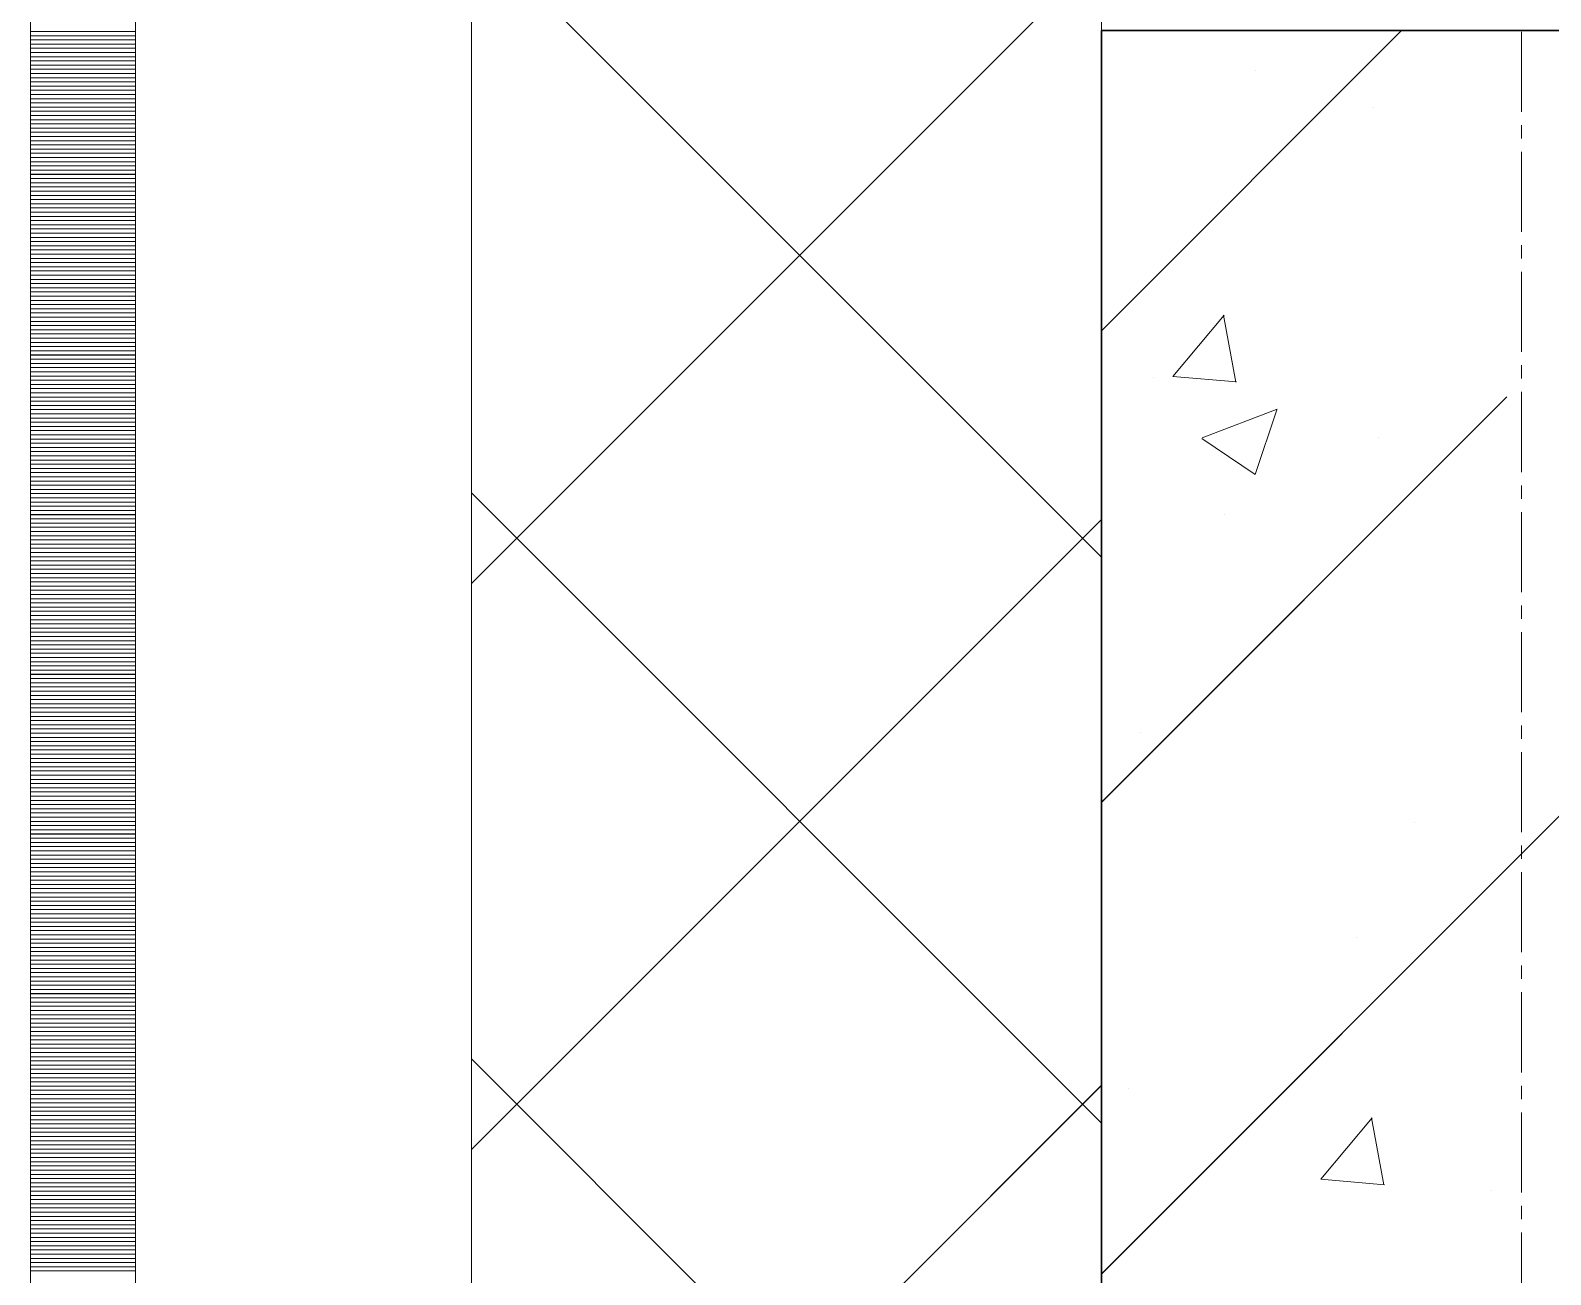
# Model space of a CAD drawing. Header units: millimetres. Extents: x 470010 to 1231400, y -134005 to 421770.
# Drawn here: x 806167.7 to 806529.6, y 172717.1 to 173013.3 of the extents above; entities that cross this region are included whole.
import ezdxf
from ezdxf.enums import TextEntityAlignment as Align

# ---------------------------------------------------------------- set-up
doc = ezdxf.new("R2010")
doc.units = ezdxf.units.MM
for name, pattern in [('CENTER2', [28.575, 19.05, -3.175, 3.175, -3.175]), ('DASHED', [19.05, 12.7, -6.35]), ('HIDDEN2', [4.7625, 3.175, -1.5875])]:
    doc.linetypes.add(name, pattern=pattern)
doc.layers.get('Defpoints').update_dxf_attribs({"color": 140})
doc.layers.add('АР_Делит', color=120, linetype='Continuous', lineweight=0, plot=False)
for name, color, linetype, lineweight in [('АР_Колонны', 70, 'Continuous', 30), ('АР_Стены ЖБ', 7, 'Continuous', 35), ('АР_Стены ПЕНОблок', 52, 'Continuous', 20), ('АР_Тонкая', 254, 'Continuous', 5), ('АР_Утеплитель', 31, 'Continuous', 0), ('АР_Штриховка', 8, 'Continuous', 0)]:
    doc.layers.add(name, color=color, linetype=linetype, lineweight=lineweight)
doc.layers.add('РД_Оси_100', color=7, linetype='Continuous', lineweight=0, true_color=0x525252)
doc.styles.add('style1', font='ARIALN.TTF')

# ---------------------------------------------------------------- blocks, each defined once
blk = doc.blocks.new('СОШ_2200_АР_ОСИ_М100_28.05.24')
at = {"layer": 'АР_Делит', "color": 251, "linetype": 'DASHED', "true_color": 0x636466}
blk.add_lwpolyline([(114955, 135155), (114955, -355), (93595.036, -355), (93595.036, 13855), (94145, 13855), (94145, 68320), (66055, 68320), (66055, 13857.73), (83455, 13857.73), (83455, -355), (45245, -355), (45245, 13145), (44695, 13145), (44695, 26755), (45245, 26755), (45245, 68320), (20455, 68320), (20455, 26755), (27955, 26755), (27955, 13145), (-355, 13145), (-355, 100855)], dxfattribs=at)
at = {"layer": 'РД_Оси_100', "color": 251, "linetype": 'CENTER2', "true_color": 0x636466}
blk.add_line((0, -6155), (0, 139938.679), dxfattribs=at)
blk = doc.blocks.new('A$C9108343f')
at = {"layer": 'АР_Колонны', "color": 18, "linetype": 'HIDDEN2', "lineweight": 25, "true_color": 0x000000}
for p, q in [((140704.09, 273379.49), (140924.09, 273379.49)), ((140704.09, 272479.49), (140704.09, 273379.49))]:
    blk.add_line(p, q, dxfattribs=at)
at = {"layer": 'АР_Колонны', "color": 18, "linetype": 'Continuous', "lineweight": 15, "true_color": 0x000000}
for p, q in [((140924.09, 273379.49), (140704.09, 273379.49)), ((140704.09, 273379.49), (140704.09, 272479.49)), ((140924.09, 273379.49), (140704.09, 273379.49)), ((140704.09, 273379.49), (140704.09, 272479.49))]:
    blk.add_line(p, q, dxfattribs=at)
at = {"layer": 'АР_Стены ЖБ', "color": 18, "linetype": 'Continuous', "lineweight": 30, "true_color": 0x000000}
for p, q in [((140924.09, 273379.49), (140704.09, 273379.49)), ((140704.09, 273379.49), (140704.09, 272479.49))]:
    blk.add_line(p, q, dxfattribs=at)
at = {"layer": 'АР_Стены ПЕНОблок', "color": 18, "linetype": 'Continuous', "lineweight": 20, "true_color": 0x000000}
blk.add_line((140704.09, 313879.49), (140704.09, 237679.49), dxfattribs=at)
at = {"layer": 'АР_Тонкая', "color": 18, "linetype": 'Continuous', "lineweight": 5, "true_color": 0x000000}
for p, q in [((140449.09, 313879.49), (140449.09, 237679.49)), ((140474.09, 313879.49), (140474.09, 237679.49)), ((140474.09, 237679.49), (140474.09, 313879.49)), ((140554.09, 237679.49), (140554.09, 313879.49))]:
    blk.add_line(p, q, dxfattribs=at)
at = {"layer": 'АР_Утеплитель', "color": 18, "linetype": 'Continuous', "lineweight": 0, "true_color": 0x000000}
for p, q in [((140554.09, 313879.49), (140554.09, 237679.49)), ((140704.09, 237679.49), (140704.09, 313879.49))]:
    blk.add_line(p, q, dxfattribs=at)
at = {"layer": 'АР_Штриховка', "color": 18, "linetype": 'Continuous', "lineweight": 0, "true_color": 0x000000}
for p, q in [((140704.09, 273254.12), (140554.09, 273404.12)), ((140554.09, 273247.83), (140704.09, 273397.83)), ((140449.09, 273379.24), (140474.09, 273379.24)), ((140449.09, 273378.24), (140474.09, 273378.24)), ((140449.09, 273377.24), (140474.09, 273377.24)), ((140449.09, 273376.24), (140474.09, 273376.24)), ((140449.09, 273375.24), (140474.09, 273375.24)), ((140449.09, 273374.24), (140474.09, 273374.24)), ((140449.09, 273373.24), (140474.09, 273373.24)), ((140449.09, 273372.24), (140474.09, 273372.24)), ((140449.09, 273371.24), (140474.09, 273371.24)), ((140449.09, 273370.24), (140474.09, 273370.24)), ((140449.09, 273369.24), (140474.09, 273369.24)), ((140449.09, 273368.24), (140474.09, 273368.24)), ((140740.76, 273370.06), (140740.76, 273370.06)), ((140449.09, 273367.24), (140474.09, 273367.24)), ((140449.09, 273366.24), (140474.09, 273366.24)), ((140449.09, 273365.24), (140474.09, 273365.24)), ((140449.09, 273364.24), (140474.09, 273364.24)), ((140449.09, 273363.24), (140474.09, 273363.24)), ((140449.09, 273362.24), (140474.09, 273362.24)), ((140449.09, 273361.24), (140474.09, 273361.24)), ((140449.09, 273360.24), (140474.09, 273360.24)), ((140768.98, 273361.07), (140768.98, 273361.07)), ((140449.09, 273359.24), (140474.09, 273359.24)), ((140449.09, 273358.24), (140474.09, 273358.24)), ((140449.09, 273357.24), (140474.09, 273357.24)), ((140449.09, 273356.24), (140474.09, 273356.24)), ((140449.09, 273355.24), (140474.09, 273355.24)), ((140449.09, 273354.24), (140474.09, 273354.24)), ((140449.09, 273353.24), (140474.09, 273353.24)), ((140449.09, 273352.24), (140474.09, 273352.24)), ((140449.09, 273351.24), (140474.09, 273351.24)), ((140449.09, 273350.24), (140474.09, 273350.24)), ((140449.09, 273349.24), (140474.09, 273349.24)), ((140449.09, 273348.24), (140474.09, 273348.24)), ((140449.09, 273347.24), (140474.09, 273347.24)), ((140449.09, 273346.24), (140474.09, 273346.24)), ((140449.09, 273345.24), (140474.09, 273345.24)), ((140449.09, 273344.24), (140474.09, 273344.24)), ((140449.09, 273343.24), (140474.09, 273343.24)), ((140449.09, 273342.24), (140474.09, 273342.24)), ((140449.09, 273341.24), (140474.09, 273341.24)), ((140449.09, 273340.24), (140474.09, 273340.24)), ((140449.09, 273339.24), (140474.09, 273339.24)), ((140449.09, 273338.24), (140474.09, 273338.24)), ((140449.09, 273337.24), (140474.09, 273337.24)), ((140449.09, 273336.24), (140474.09, 273336.24)), ((140449.09, 273335.24), (140474.09, 273335.24)), ((140449.09, 273334.24), (140474.09, 273334.24)), ((140449.09, 273333.24), (140474.09, 273333.24)), ((140449.09, 273332.24), (140474.09, 273332.24)), ((140449.09, 273331.24), (140474.09, 273331.24)), ((140449.09, 273330.24), (140474.09, 273330.24)), ((140449.09, 273329.24), (140474.09, 273329.24)), ((140449.09, 273328.24), (140474.09, 273328.24)), ((140449.09, 273327.24), (140474.09, 273327.24)), ((140449.09, 273326.24), (140474.09, 273326.24)), ((140449.09, 273325.24), (140474.09, 273325.24)), ((140449.09, 273324.24), (140474.09, 273324.24)), ((140449.09, 273323.24), (140474.09, 273323.24)), ((140449.09, 273322.24), (140474.09, 273322.24)), ((140449.09, 273321.24), (140474.09, 273321.24)), ((140449.09, 273320.24), (140474.09, 273320.24)), ((140449.09, 273319.24), (140474.09, 273319.24)), ((140449.09, 273318.24), (140474.09, 273318.24)), ((140449.09, 273317.24), (140474.09, 273317.24)), ((140449.09, 273316.24), (140474.09, 273316.24)), ((140449.09, 273315.24), (140474.09, 273315.24)), ((140449.09, 273314.24), (140474.09, 273314.24)), ((140449.09, 273313.24), (140474.09, 273313.24)), ((140449.09, 273312.24), (140474.09, 273312.24)), ((140449.09, 273311.24), (140474.09, 273311.24)), ((140449.09, 273310.24), (140474.09, 273310.24)), ((140721.05, 273297.16), (140733.3, 273311.76)), ((140736.07, 273295.79), (140733.13, 273311.72)), ((140449.09, 273309.24), (140474.09, 273309.24)), ((140449.09, 273308.24), (140474.09, 273308.24)), ((140449.09, 273307.24), (140474.09, 273307.24)), ((140449.09, 273306.24), (140474.09, 273306.24)), ((140449.09, 273305.24), (140474.09, 273305.24)), ((140449.09, 273304.24), (140474.09, 273304.24)), ((140449.09, 273303.24), (140474.09, 273303.24)), ((140449.09, 273302.24), (140474.09, 273302.24)), ((140449.09, 273301.24), (140474.09, 273301.24)), ((140449.09, 273300.24), (140474.09, 273300.24)), ((140449.09, 273299.24), (140474.09, 273299.24)), ((140449.09, 273298.24), (140474.09, 273298.24)), ((140449.09, 273297.24), (140474.09, 273297.24)), ((140449.09, 273296.24), (140474.09, 273296.24)), ((140449.09, 273295.24), (140474.09, 273295.24)), ((140716.59, 273296.88), (140716.59, 273296.88)), ((140721.05, 273297.15), (140736.23, 273295.83)), ((140449.09, 273294.24), (140474.09, 273294.24)), ((140449.09, 273293.24), (140474.09, 273293.24)), ((140449.09, 273292.24), (140474.09, 273292.24)), ((140449.09, 273291.24), (140474.09, 273291.24)), ((140449.09, 273290.24), (140474.09, 273290.24)), ((140449.09, 273289.24), (140474.09, 273289.24)), ((140449.09, 273288.24), (140474.09, 273288.24)), ((140728.11, 273282.55), (140745.89, 273289.38)), ((140740.66, 273273.83), (140745.81, 273289.17)), ((140449.09, 273287.24), (140474.09, 273287.24)), ((140449.09, 273286.24), (140474.09, 273286.24)), ((140449.09, 273285.24), (140474.09, 273285.24)), ((140449.09, 273284.24), (140474.09, 273284.24)), ((140449.09, 273283.24), (140474.09, 273283.24)), ((140449.09, 273282.24), (140474.09, 273282.24)), ((140449.09, 273281.24), (140474.09, 273281.24)), ((140728.02, 273282.35), (140740.65, 273273.83)), ((140770.13, 273282.55), (140770.13, 273282.55)), ((140449.09, 273280.24), (140474.09, 273280.24)), ((140449.09, 273279.24), (140474.09, 273279.24)), ((140449.09, 273278.24), (140474.09, 273278.24)), ((140449.09, 273277.24), (140474.09, 273277.24)), ((140449.09, 273276.24), (140474.09, 273276.24)), ((140449.09, 273275.24), (140474.09, 273275.24)), ((140449.09, 273274.24), (140474.09, 273274.24)), ((140449.09, 273273.24), (140474.09, 273273.24)), ((140449.09, 273272.24), (140474.09, 273272.24)), ((140449.09, 273271.24), (140474.09, 273271.24)), ((140449.09, 273270.24), (140474.09, 273270.24)), ((140449.09, 273269.24), (140474.09, 273269.24)), ((140449.09, 273268.24), (140474.09, 273268.24)), ((140449.09, 273267.24), (140474.09, 273267.24)), ((140449.09, 273266.24), (140474.09, 273266.24)), ((140704.09, 273119.41), (140554.09, 273269.41)), ((140449.09, 273265.24), (140474.09, 273265.24)), ((140449.09, 273264.24), (140474.09, 273264.24)), ((140449.09, 273263.24), (140474.09, 273263.24)), ((140554.09, 273113.13), (140704.09, 273263.13)), ((140733.3, 273264.35), (140733.3, 273264.35)), ((140449.09, 273262.24), (140474.09, 273262.24)), ((140449.09, 273261.24), (140474.09, 273261.24)), ((140449.09, 273260.24), (140474.09, 273260.24)), ((140449.09, 273259.24), (140474.09, 273259.24)), ((140449.09, 273258.24), (140474.09, 273258.24)), ((140449.09, 273257.24), (140474.09, 273257.24)), ((140449.09, 273256.24), (140474.09, 273256.24)), ((140449.09, 273255.24), (140474.09, 273255.24)), ((140449.09, 273254.24), (140474.09, 273254.24)), ((140449.09, 273253.24), (140474.09, 273253.24)), ((140449.09, 273252.24), (140474.09, 273252.24)), ((140449.09, 273251.24), (140474.09, 273251.24)), ((140449.09, 273250.24), (140474.09, 273250.24)), ((140449.09, 273249.24), (140474.09, 273249.24)), ((140449.09, 273248.24), (140474.09, 273248.24)), ((140449.09, 273247.24), (140474.09, 273247.24)), ((140449.09, 273246.24), (140474.09, 273246.24)), ((140449.09, 273245.24), (140474.09, 273245.24)), ((140449.09, 273244.24), (140474.09, 273244.24)), ((140449.09, 273243.24), (140474.09, 273243.24)), ((140449.09, 273242.24), (140474.09, 273242.24)), ((140449.09, 273241.24), (140474.09, 273241.24)), ((140449.09, 273240.24), (140474.09, 273240.24)), ((140449.09, 273239.24), (140474.09, 273239.24)), ((140449.09, 273238.24), (140474.09, 273238.24)), ((140449.09, 273237.24), (140474.09, 273237.24)), ((140449.09, 273236.24), (140474.09, 273236.24)), ((140449.09, 273235.24), (140474.09, 273235.24)), ((140449.09, 273234.24), (140474.09, 273234.24)), ((140449.09, 273233.24), (140474.09, 273233.24)), ((140449.09, 273232.24), (140474.09, 273232.24)), ((140449.09, 273231.24), (140474.09, 273231.24)), ((140449.09, 273230.24), (140474.09, 273230.24)), ((140449.09, 273229.24), (140474.09, 273229.24)), ((140449.09, 273228.24), (140474.09, 273228.24)), ((140449.09, 273227.24), (140474.09, 273227.24)), ((140449.09, 273226.24), (140474.09, 273226.24)), ((140449.09, 273225.24), (140474.09, 273225.24)), ((140449.09, 273224.24), (140474.09, 273224.24)), ((140449.09, 273223.24), (140474.09, 273223.24)), ((140449.09, 273222.24), (140474.09, 273222.24)), ((140449.09, 273221.24), (140474.09, 273221.24)), ((140449.09, 273220.24), (140474.09, 273220.24)), ((140449.09, 273219.24), (140474.09, 273219.24)), ((140449.09, 273218.24), (140474.09, 273218.24)), ((140449.09, 273217.24), (140474.09, 273217.24)), ((140449.09, 273216.24), (140474.09, 273216.24)), ((140449.09, 273215.24), (140474.09, 273215.24)), ((140449.09, 273214.24), (140474.09, 273214.24)), ((140449.09, 273213.24), (140474.09, 273213.24)), ((140449.09, 273212.24), (140474.09, 273212.24)), ((140713.5, 273212.33), (140713.5, 273212.33)), ((140449.09, 273211.24), (140474.09, 273211.24)), ((140449.09, 273210.24), (140474.09, 273210.24)), ((140449.09, 273209.24), (140474.09, 273209.24)), ((140449.09, 273208.24), (140474.09, 273208.24)), ((140449.09, 273207.24), (140474.09, 273207.24)), ((140449.09, 273206.24), (140474.09, 273206.24)), ((140449.09, 273205.24), (140474.09, 273205.24)), ((140449.09, 273204.24), (140474.09, 273204.24)), ((140449.09, 273203.24), (140474.09, 273203.24)), ((140449.09, 273202.24), (140474.09, 273202.24)), ((140449.09, 273201.24), (140474.09, 273201.24)), ((140449.09, 273200.24), (140474.09, 273200.24)), ((140449.09, 273199.24), (140474.09, 273199.24)), ((140449.09, 273198.24), (140474.09, 273198.24)), ((140449.09, 273197.24), (140474.09, 273197.24)), ((140449.09, 273196.24), (140474.09, 273196.24)), ((140449.09, 273195.24), (140474.09, 273195.24)), ((140449.09, 273194.24), (140474.09, 273194.24)), ((140449.09, 273193.24), (140474.09, 273193.24)), ((140449.09, 273192.24), (140474.09, 273192.24)), ((140449.09, 273191.24), (140474.09, 273191.24)), ((140449.09, 273190.24), (140474.09, 273190.24)), ((140778.71, 273190.98), (140778.71, 273190.98)), ((140449.09, 273189.24), (140474.09, 273189.24)), ((140449.09, 273188.24), (140474.09, 273188.24)), ((140449.09, 273187.24), (140474.09, 273187.24)), ((140449.09, 273186.24), (140474.09, 273186.24)), ((140449.09, 273185.24), (140474.09, 273185.24)), ((140449.09, 273184.24), (140474.09, 273184.24)), ((140449.09, 273183.24), (140474.09, 273183.24)), ((140449.09, 273182.24), (140474.09, 273182.24)), ((140449.09, 273181.24), (140474.09, 273181.24)), ((140449.09, 273180.24), (140474.09, 273180.24)), ((140449.09, 273179.24), (140474.09, 273179.24)), ((140449.09, 273178.24), (140474.09, 273178.24)), ((140449.09, 273177.24), (140474.09, 273177.24)), ((140449.09, 273176.24), (140474.09, 273176.24)), ((140449.09, 273175.24), (140474.09, 273175.24)), ((140449.09, 273174.24), (140474.09, 273174.24)), ((140449.09, 273173.24), (140474.09, 273173.24)), ((140449.09, 273172.24), (140474.09, 273172.24)), ((140449.09, 273171.24), (140474.09, 273171.24)), ((140449.09, 273170.24), (140474.09, 273170.24)), ((140449.09, 273169.24), (140474.09, 273169.24)), ((140449.09, 273168.24), (140474.09, 273168.24)), ((140449.09, 273167.24), (140474.09, 273167.24)), ((140449.09, 273166.24), (140474.09, 273166.24)), ((140449.09, 273165.24), (140474.09, 273165.24)), ((140449.09, 273164.24), (140474.09, 273164.24)), ((140449.09, 273163.24), (140474.09, 273163.24)), ((140449.09, 273162.24), (140474.09, 273162.24)), ((140449.09, 273161.24), (140474.09, 273161.24)), ((140764.8, 273163.63), (140764.8, 273163.63)), ((140449.09, 273160.24), (140474.09, 273160.24)), ((140449.09, 273159.24), (140474.09, 273159.24)), ((140449.09, 273158.24), (140474.09, 273158.24)), ((140449.09, 273157.24), (140474.09, 273157.24)), ((140449.09, 273156.24), (140474.09, 273156.24)), ((140449.09, 273155.24), (140474.09, 273155.24)), ((140449.09, 273154.24), (140474.09, 273154.24)), ((140449.09, 273153.24), (140474.09, 273153.24)), ((140449.09, 273152.24), (140474.09, 273152.24)), ((140449.09, 273151.24), (140474.09, 273151.24)), ((140449.09, 273150.24), (140474.09, 273150.24)), ((140449.09, 273149.24), (140474.09, 273149.24)), ((140449.09, 273148.24), (140474.09, 273148.24)), ((140449.09, 273147.24), (140474.09, 273147.24)), ((140449.09, 273146.24), (140474.09, 273146.24)), ((140449.09, 273145.24), (140474.09, 273145.24)), ((140449.09, 273144.24), (140474.09, 273144.24)), ((140449.09, 273143.24), (140474.09, 273143.24)), ((140449.09, 273142.24), (140474.09, 273142.24)), ((140449.09, 273141.24), (140474.09, 273141.24)), ((140449.09, 273140.24), (140474.09, 273140.24)), ((140449.09, 273139.24), (140474.09, 273139.24)), ((140449.09, 273138.24), (140474.09, 273138.24)), ((140449.09, 273137.24), (140474.09, 273137.24)), ((140449.09, 273136.24), (140474.09, 273136.24)), ((140449.09, 273135.24), (140474.09, 273135.24)), ((140449.09, 273134.24), (140474.09, 273134.24)), ((140449.09, 273133.24), (140474.09, 273133.24)), ((140449.09, 273132.24), (140474.09, 273132.24)), ((140704.09, 272984.71), (140554.09, 273134.71)), ((140449.09, 273131.24), (140474.09, 273131.24)), ((140449.09, 273130.24), (140474.09, 273130.24)), ((140449.09, 273129.24), (140474.09, 273129.24)), ((140449.09, 273128.24), (140474.09, 273128.24)), ((140449.09, 273127.24), (140474.09, 273127.24)), ((140449.09, 273126.24), (140474.09, 273126.24)), ((140449.09, 273125.24), (140474.09, 273125.24)), ((140554.09, 272978.42), (140704.09, 273128.42)), ((140710.42, 273127.77), (140710.42, 273127.77)), ((140449.09, 273124.24), (140474.09, 273124.24)), ((140449.09, 273123.24), (140474.09, 273123.24)), ((140449.09, 273122.24), (140474.09, 273122.24)), ((140449.09, 273121.24), (140474.09, 273121.24)), ((140449.09, 273120.24), (140474.09, 273120.24)), ((140449.09, 273119.24), (140474.09, 273119.24)), ((140449.09, 273118.24), (140474.09, 273118.24)), ((140756.3, 273106.11), (140768.54, 273120.7)), ((140771.31, 273104.74), (140768.37, 273120.66)), ((140449.09, 273117.24), (140474.09, 273117.24)), ((140449.09, 273116.24), (140474.09, 273116.24)), ((140449.09, 273115.24), (140474.09, 273115.24)), ((140449.09, 273114.24), (140474.09, 273114.24)), ((140449.09, 273113.24), (140474.09, 273113.24)), ((140449.09, 273112.24), (140474.09, 273112.24)), ((140449.09, 273111.24), (140474.09, 273111.24)), ((140449.09, 273110.24), (140474.09, 273110.24)), ((140449.09, 273109.24), (140474.09, 273109.24)), ((140449.09, 273108.24), (140474.09, 273108.24)), ((140449.09, 273107.24), (140474.09, 273107.24)), ((140449.09, 273106.24), (140474.09, 273106.24)), ((140449.09, 273105.24), (140474.09, 273105.24)), ((140449.09, 273104.24), (140474.09, 273104.24)), ((140756.3, 273106.1), (140771.48, 273104.77)), ((140796.91, 273103.3), (140796.91, 273103.3)), ((140449.09, 273103.24), (140474.09, 273103.24)), ((140449.09, 273102.24), (140474.09, 273102.24)), ((140449.09, 273101.24), (140474.09, 273101.24)), ((140449.09, 273100.24), (140474.09, 273100.24)), ((140449.09, 273099.24), (140474.09, 273099.24)), ((140449.09, 273098.24), (140474.09, 273098.24)), ((140449.09, 273097.24), (140474.09, 273097.24)), ((140449.09, 273096.24), (140474.09, 273096.24)), ((140449.09, 273095.24), (140474.09, 273095.24)), ((140449.09, 273094.24), (140474.09, 273094.24)), ((140449.09, 273093.24), (140474.09, 273093.24)), ((140449.09, 273092.24), (140474.09, 273092.24)), ((140449.09, 273091.24), (140474.09, 273091.24)), ((140449.09, 273090.24), (140474.09, 273090.24)), ((140449.09, 273089.24), (140474.09, 273089.24)), ((140449.09, 273088.24), (140474.09, 273088.24)), ((140449.09, 273087.24), (140474.09, 273087.24)), ((140449.09, 273086.24), (140474.09, 273086.24)), ((140449.09, 273085.24), (140474.09, 273085.24)), ((140449.09, 273084.24), (140474.09, 273084.24))]:
    blk.add_line(p, q, dxfattribs=at)
at = {"layer": 'АР_Штриховка', "color": 18, "linetype": 'Continuous', "lineweight": 5, "true_color": 0x000000}
for p, q in [((140704.09, 273308.03), (140775.56, 273379.49)), ((140704.09, 273083.52), (140924.09, 273303.52)), ((140704.09, 273195.78), (140800.62, 273292.3))]:
    blk.add_line(p, q, dxfattribs=at)
at = {"layer": 'РД_Оси_100'}
blk.add_blockref('СОШ_2200_АР_ОСИ_М100_28.05.24', (140804.09, 223079.49), dxfattribs=at)
at = {"layer": 'Defpoints', "color": 18, "true_color": 0x000000, "style": 'style1'}
for p in [(143949.34, 316089.12), (143974.98, 281639.5), (143890.4, 273244.71), (143839.99, 264276.81), (143967.75, 254892.38), (12251.96, 104178.14), (12382.58, 96023.14)]:
    blk.add_attdef('АР-ПОМЕЩЕНИЕ:НАИМЕНОВАНИЕ', text='', height=100, dxfattribs=at).set_placement(p, align=Align.MIDDLE)
at = {"layer": 'Defpoints', "color": 18, "true_color": 0x000000, "style": 'style1', "flags": 8}
for p in [(143951.3, 279099.09), (143848.34, 269251.11), (143875.33, 260094.25), (144049.74, 250824.7), (163419.28, 238153.36), (155897.46, 237965.97), (183037.2, 237965.97), (143342.94, 237876.19)]:
    blk.add_attdef('АР-ПОМЕЩЕНИЕ:НАИМЕНОВАНИЕ', text='', height=100, dxfattribs=at).set_placement(p, align=Align.MIDDLE)

msp = doc.modelspace()

# ---------------------------------------------------------------- linework, layer by layer
at = {"layer": 'АР_Колонны', "color": 18, "linetype": 'HIDDEN2', "lineweight": 25, "true_color": 0x000000}
for p, q in [((806422.706, 173013.25), (806642.706, 173013.25)), ((806422.706, 172113.25), (806422.706, 173013.25))]:
    msp.add_line(p, q, dxfattribs=at)
at = {"layer": 'АР_Колонны', "color": 18, "linetype": 'Continuous', "lineweight": 15, "true_color": 0x000000}
for p, q in [((806642.706, 173013.25), (806422.706, 173013.25)), ((806422.706, 173013.25), (806422.706, 172113.25)), ((806642.706, 173013.25), (806422.706, 173013.25)), ((806422.706, 173013.25), (806422.706, 172113.25))]:
    msp.add_line(p, q, dxfattribs=at)
at = {"layer": 'АР_Стены ЖБ', "color": 18, "linetype": 'Continuous', "lineweight": 30, "true_color": 0x000000}
for p, q in [((806642.706, 173013.25), (806422.706, 173013.25)), ((806422.706, 173013.25), (806422.706, 172113.25))]:
    msp.add_line(p, q, dxfattribs=at)
at = {"layer": 'АР_Стены ПЕНОблок', "color": 18, "linetype": 'Continuous', "lineweight": 20, "true_color": 0x000000}
msp.add_line((806422.706, 213513.251), (806422.706, 137313.251), dxfattribs=at)
at = {"layer": 'АР_Тонкая', "color": 18, "linetype": 'Continuous', "lineweight": 5, "true_color": 0x000000}
for p, q in [((806167.706, 213513.251), (806167.706, 137313.251)), ((806192.706, 213513.251), (806192.706, 137313.251)), ((806192.706, 137313.251), (806192.706, 213513.251)), ((806272.706, 137313.251), (806272.706, 213513.251))]:
    msp.add_line(p, q, dxfattribs=at)
at = {"layer": 'АР_Утеплитель', "color": 18, "linetype": 'Continuous', "lineweight": 0, "true_color": 0x000000}
for p, q in [((806272.706, 213513.251), (806272.706, 137313.251)), ((806422.706, 137313.251), (806422.706, 213513.251))]:
    msp.add_line(p, q, dxfattribs=at)
at = {"layer": 'АР_Штриховка', "color": 18, "linetype": 'Continuous', "lineweight": 0, "true_color": 0x000000}
for p, q in [((806422.706, 172887.876), (806272.706, 173037.876)), ((806272.706, 172881.589), (806422.706, 173031.589)), ((806167.706, 173013), (806192.706, 173013)), ((806167.706, 173012), (806192.706, 173012)), ((806167.706, 173011), (806192.706, 173011)), ((806167.706, 173010), (806192.706, 173010)), ((806167.706, 173009), (806192.706, 173009)), ((806167.706, 173008), (806192.706, 173008)), ((806167.706, 173007), (806192.706, 173007)), ((806167.706, 173006), (806192.706, 173006)), ((806167.706, 173005), (806192.706, 173005)), ((806167.706, 173004), (806192.706, 173004)), ((806167.706, 173003), (806192.706, 173003)), ((806167.706, 173002), (806192.706, 173002)), ((806167.706, 173001), (806192.706, 173001)), ((806167.706, 173000), (806192.706, 173000)), ((806167.706, 172999), (806192.706, 172999)), ((806167.706, 172998), (806192.706, 172998)), ((806167.706, 172997), (806192.706, 172997)), ((806167.706, 172996), (806192.706, 172996)), ((806167.706, 172995), (806192.706, 172995)), ((806167.706, 172994), (806192.706, 172994)), ((806167.706, 172993), (806192.706, 172993)), ((806167.706, 172992), (806192.706, 172992)), ((806167.706, 172991), (806192.706, 172991)), ((806167.706, 172990), (806192.706, 172990)), ((806167.706, 172989), (806192.706, 172989)), ((806167.706, 172988), (806192.706, 172988)), ((806167.706, 172987), (806192.706, 172987)), ((806167.706, 172986), (806192.706, 172986)), ((806167.706, 172985), (806192.706, 172985)), ((806167.706, 172984), (806192.706, 172984)), ((806167.706, 172983), (806192.706, 172983)), ((806167.706, 172982), (806192.706, 172982)), ((806167.706, 172981), (806192.706, 172981)), ((806167.706, 172980), (806192.706, 172980)), ((806167.706, 172979), (806192.706, 172979)), ((806167.706, 172978), (806192.706, 172978)), ((806167.706, 172977), (806192.706, 172977)), ((806167.706, 172976), (806192.706, 172976)), ((806167.706, 172975), (806192.706, 172975)), ((806167.706, 172974), (806192.706, 172974)), ((806167.706, 172973), (806192.706, 172973)), ((806167.706, 172972), (806192.706, 172972)), ((806167.706, 172971), (806192.706, 172971)), ((806167.706, 172970), (806192.706, 172970)), ((806167.706, 172969), (806192.706, 172969)), ((806167.706, 172968), (806192.706, 172968)), ((806167.706, 172967), (806192.706, 172967)), ((806167.706, 172966), (806192.706, 172966)), ((806167.706, 172965), (806192.706, 172965)), ((806167.706, 172964), (806192.706, 172964)), ((806167.706, 172963), (806192.706, 172963)), ((806167.706, 172962), (806192.706, 172962)), ((806167.706, 172961), (806192.706, 172961)), ((806167.706, 172960), (806192.706, 172960)), ((806167.706, 172959), (806192.706, 172959)), ((806167.706, 172958), (806192.706, 172958)), ((806167.706, 172957), (806192.706, 172957)), ((806167.706, 172956), (806192.706, 172956)), ((806167.706, 172955), (806192.706, 172955)), ((806167.706, 172954), (806192.706, 172954)), ((806167.706, 172953), (806192.706, 172953)), ((806167.706, 172952), (806192.706, 172952)), ((806167.706, 172951), (806192.706, 172951)), ((806167.706, 172950), (806192.706, 172950)), ((806167.706, 172949), (806192.706, 172949)), ((806167.706, 172948), (806192.706, 172948)), ((806167.706, 172947), (806192.706, 172947)), ((806167.706, 172946), (806192.706, 172946)), ((806167.706, 172945), (806192.706, 172945)), ((806167.706, 172944), (806192.706, 172944)), ((806167.706, 172943), (806192.706, 172943)), ((806439.665, 172930.922), (806451.911, 172945.515)), ((806454.679, 172929.553), (806451.742, 172945.474)), ((806167.706, 172942), (806192.706, 172942)), ((806167.706, 172941), (806192.706, 172941)), ((806167.706, 172940), (806192.706, 172940)), ((806167.706, 172939), (806192.706, 172939)), ((806167.706, 172938), (806192.706, 172938)), ((806167.706, 172937), (806192.706, 172937)), ((806167.706, 172936), (806192.706, 172936)), ((806167.706, 172935), (806192.706, 172935)), ((806167.706, 172934), (806192.706, 172934)), ((806167.706, 172933), (806192.706, 172933)), ((806167.706, 172932), (806192.706, 172932)), ((806167.706, 172931), (806192.706, 172931)), ((806167.706, 172930), (806192.706, 172930)), ((806167.706, 172929), (806192.706, 172929)), ((806167.706, 172928), (806192.706, 172928)), ((806439.665, 172930.912), (806454.847, 172929.584)), ((806167.706, 172927), (806192.706, 172927)), ((806167.706, 172926), (806192.706, 172926)), ((806167.706, 172925), (806192.706, 172925)), ((806167.706, 172924), (806192.706, 172924)), ((806167.706, 172923), (806192.706, 172923)), ((806167.706, 172922), (806192.706, 172922)), ((806167.706, 172921), (806192.706, 172921)), ((806446.72, 172916.307), (806464.505, 172923.134)), ((806459.272, 172907.583), (806464.423, 172922.932)), ((806167.706, 172920), (806192.706, 172920)), ((806167.706, 172919), (806192.706, 172919)), ((806167.706, 172918), (806192.706, 172918)), ((806167.706, 172917), (806192.706, 172917)), ((806167.706, 172916), (806192.706, 172916)), ((806167.706, 172915), (806192.706, 172915)), ((806167.706, 172914), (806192.706, 172914)), ((806446.63, 172916.108), (806459.264, 172907.586)), ((806167.706, 172913), (806192.706, 172913)), ((806167.706, 172912), (806192.706, 172912)), ((806167.706, 172911), (806192.706, 172911)), ((806167.706, 172910), (806192.706, 172910)), ((806167.706, 172909), (806192.706, 172909)), ((806167.706, 172908), (806192.706, 172908)), ((806167.706, 172907), (806192.706, 172907)), ((806167.706, 172906), (806192.706, 172906)), ((806167.706, 172905), (806192.706, 172905)), ((806167.706, 172904), (806192.706, 172904)), ((806167.706, 172903), (806192.706, 172903)), ((806422.706, 172753.173), (806272.706, 172903.173)), ((806167.706, 172902), (806192.706, 172902)), ((806167.706, 172901), (806192.706, 172901)), ((806167.706, 172900), (806192.706, 172900)), ((806167.706, 172899), (806192.706, 172899)), ((806167.706, 172898), (806192.706, 172898)), ((806167.706, 172897), (806192.706, 172897)), ((806167.706, 172896), (806192.706, 172896)), ((806272.706, 172746.886), (806422.706, 172896.886)), ((806167.706, 172895), (806192.706, 172895)), ((806167.706, 172894), (806192.706, 172894)), ((806167.706, 172893), (806192.706, 172893)), ((806167.706, 172892), (806192.706, 172892)), ((806167.706, 172891), (806192.706, 172891)), ((806167.706, 172890), (806192.706, 172890)), ((806167.706, 172889), (806192.706, 172889)), ((806167.706, 172888), (806192.706, 172888)), ((806167.706, 172887), (806192.706, 172887)), ((806167.706, 172886), (806192.706, 172886)), ((806167.706, 172885), (806192.706, 172885)), ((806167.706, 172884), (806192.706, 172884)), ((806167.706, 172883), (806192.706, 172883)), ((806167.706, 172882), (806192.706, 172882)), ((806167.706, 172881), (806192.706, 172881)), ((806167.706, 172880), (806192.706, 172880)), ((806167.706, 172879), (806192.706, 172879)), ((806167.706, 172878), (806192.706, 172878)), ((806167.706, 172877), (806192.706, 172877)), ((806167.706, 172876), (806192.706, 172876)), ((806167.706, 172875), (806192.706, 172875)), ((806167.706, 172874), (806192.706, 172874)), ((806167.706, 172873), (806192.706, 172873)), ((806167.706, 172872), (806192.706, 172872)), ((806167.706, 172871), (806192.706, 172871)), ((806167.706, 172870), (806192.706, 172870)), ((806167.706, 172869), (806192.706, 172869)), ((806167.706, 172868), (806192.706, 172868)), ((806167.706, 172867), (806192.706, 172867)), ((806167.706, 172866), (806192.706, 172866)), ((806167.706, 172865), (806192.706, 172865)), ((806167.706, 172864), (806192.706, 172864)), ((806167.706, 172863), (806192.706, 172863)), ((806167.706, 172862), (806192.706, 172862)), ((806167.706, 172861), (806192.706, 172861)), ((806167.706, 172860), (806192.706, 172860)), ((806167.706, 172859), (806192.706, 172859)), ((806167.706, 172858), (806192.706, 172858)), ((806167.706, 172857), (806192.706, 172857)), ((806167.706, 172856), (806192.706, 172856)), ((806167.706, 172855), (806192.706, 172855)), ((806167.706, 172854), (806192.706, 172854)), ((806167.706, 172853), (806192.706, 172853)), ((806167.706, 172852), (806192.706, 172852)), ((806167.706, 172851), (806192.706, 172851)), ((806167.706, 172850), (806192.706, 172850)), ((806167.706, 172849), (806192.706, 172849)), ((806167.706, 172848), (806192.706, 172848)), ((806167.706, 172847), (806192.706, 172847)), ((806167.706, 172846), (806192.706, 172846)), ((806167.706, 172845), (806192.706, 172845)), ((806167.706, 172844), (806192.706, 172844)), ((806167.706, 172843), (806192.706, 172843)), ((806167.706, 172842), (806192.706, 172842)), ((806167.706, 172841), (806192.706, 172841)), ((806167.706, 172840), (806192.706, 172840)), ((806167.706, 172839), (806192.706, 172839)), ((806167.706, 172838), (806192.706, 172838)), ((806167.706, 172837), (806192.706, 172837)), ((806167.706, 172836), (806192.706, 172836)), ((806167.706, 172835), (806192.706, 172835)), ((806167.706, 172834), (806192.706, 172834)), ((806167.706, 172833), (806192.706, 172833)), ((806167.706, 172832), (806192.706, 172832)), ((806167.706, 172831), (806192.706, 172831)), ((806167.706, 172830), (806192.706, 172830)), ((806167.706, 172829), (806192.706, 172829)), ((806167.706, 172828), (806192.706, 172828)), ((806167.706, 172827), (806192.706, 172827)), ((806167.706, 172826), (806192.706, 172826)), ((806167.706, 172825), (806192.706, 172825)), ((806167.706, 172824), (806192.706, 172824)), ((806167.706, 172823), (806192.706, 172823)), ((806167.706, 172822), (806192.706, 172822)), ((806167.706, 172821), (806192.706, 172821)), ((806167.706, 172820), (806192.706, 172820)), ((806167.706, 172819), (806192.706, 172819)), ((806167.706, 172818), (806192.706, 172818)), ((806167.706, 172817), (806192.706, 172817)), ((806167.706, 172816), (806192.706, 172816)), ((806167.706, 172815), (806192.706, 172815)), ((806167.706, 172814), (806192.706, 172814)), ((806167.706, 172813), (806192.706, 172813)), ((806167.706, 172812), (806192.706, 172812)), ((806167.706, 172811), (806192.706, 172811)), ((806167.706, 172810), (806192.706, 172810)), ((806167.706, 172809), (806192.706, 172809)), ((806167.706, 172808), (806192.706, 172808)), ((806167.706, 172807), (806192.706, 172807)), ((806167.706, 172806), (806192.706, 172806)), ((806167.706, 172805), (806192.706, 172805)), ((806167.706, 172804), (806192.706, 172804)), ((806167.706, 172803), (806192.706, 172803)), ((806167.706, 172802), (806192.706, 172802)), ((806167.706, 172801), (806192.706, 172801)), ((806167.706, 172800), (806192.706, 172800)), ((806167.706, 172799), (806192.706, 172799)), ((806167.706, 172798), (806192.706, 172798)), ((806167.706, 172797), (806192.706, 172797)), ((806167.706, 172796), (806192.706, 172796)), ((806167.706, 172795), (806192.706, 172795)), ((806167.706, 172794), (806192.706, 172794)), ((806167.706, 172793), (806192.706, 172793)), ((806167.706, 172792), (806192.706, 172792)), ((806167.706, 172791), (806192.706, 172791)), ((806167.706, 172790), (806192.706, 172790)), ((806167.706, 172789), (806192.706, 172789)), ((806167.706, 172788), (806192.706, 172788)), ((806167.706, 172787), (806192.706, 172787)), ((806167.706, 172786), (806192.706, 172786)), ((806167.706, 172785), (806192.706, 172785)), ((806167.706, 172784), (806192.706, 172784)), ((806167.706, 172783), (806192.706, 172783)), ((806167.706, 172782), (806192.706, 172782)), ((806167.706, 172781), (806192.706, 172781)), ((806167.706, 172780), (806192.706, 172780)), ((806167.706, 172779), (806192.706, 172779)), ((806167.706, 172778), (806192.706, 172778)), ((806167.706, 172777), (806192.706, 172777)), ((806167.706, 172776), (806192.706, 172776)), ((806167.706, 172775), (806192.706, 172775)), ((806167.706, 172774), (806192.706, 172774)), ((806167.706, 172773), (806192.706, 172773)), ((806167.706, 172772), (806192.706, 172772)), ((806167.706, 172771), (806192.706, 172771)), ((806167.706, 172770), (806192.706, 172770)), ((806167.706, 172769), (806192.706, 172769)), ((806422.706, 172618.469), (806272.706, 172768.469)), ((806167.706, 172768), (806192.706, 172768)), ((806167.706, 172767), (806192.706, 172767)), ((806167.706, 172766), (806192.706, 172766)), ((806167.706, 172765), (806192.706, 172765)), ((806167.706, 172764), (806192.706, 172764)), ((806167.706, 172763), (806192.706, 172763)), ((806167.706, 172762), (806192.706, 172762)), ((806272.706, 172612.182), (806422.706, 172762.182)), ((806167.706, 172761), (806192.706, 172761)), ((806167.706, 172760), (806192.706, 172760)), ((806167.706, 172759), (806192.706, 172759)), ((806167.706, 172758), (806192.706, 172758)), ((806167.706, 172757), (806192.706, 172757)), ((806167.706, 172756), (806192.706, 172756)), ((806167.706, 172755), (806192.706, 172755)), ((806167.706, 172754), (806192.706, 172754)), ((806474.909, 172739.865), (806487.154, 172754.459)), ((806489.922, 172738.496), (806486.985, 172754.417)), ((806167.706, 172753), (806192.706, 172753)), ((806167.706, 172752), (806192.706, 172752)), ((806167.706, 172751), (806192.706, 172751)), ((806167.706, 172750), (806192.706, 172750)), ((806167.706, 172749), (806192.706, 172749)), ((806167.706, 172748), (806192.706, 172748)), ((806167.706, 172747), (806192.706, 172747)), ((806167.706, 172746), (806192.706, 172746)), ((806167.706, 172745), (806192.706, 172745)), ((806167.706, 172744), (806192.706, 172744)), ((806167.706, 172743), (806192.706, 172743)), ((806167.706, 172742), (806192.706, 172742)), ((806167.706, 172741), (806192.706, 172741)), ((806167.706, 172740), (806192.706, 172740)), ((806474.908, 172739.855), (806490.09, 172738.527)), ((806167.706, 172739), (806192.706, 172739)), ((806167.706, 172738), (806192.706, 172738)), ((806167.706, 172737), (806192.706, 172737)), ((806167.706, 172736), (806192.706, 172736)), ((806167.706, 172735), (806192.706, 172735)), ((806167.706, 172734), (806192.706, 172734)), ((806167.706, 172733), (806192.706, 172733)), ((806167.706, 172732), (806192.706, 172732)), ((806167.706, 172731), (806192.706, 172731)), ((806167.706, 172730), (806192.706, 172730)), ((806167.706, 172729), (806192.706, 172729)), ((806167.706, 172728), (806192.706, 172728)), ((806167.706, 172727), (806192.706, 172727)), ((806167.706, 172726), (806192.706, 172726)), ((806167.706, 172725), (806192.706, 172725)), ((806167.706, 172724), (806192.706, 172724)), ((806167.706, 172723), (806192.706, 172723)), ((806167.706, 172722), (806192.706, 172722)), ((806167.706, 172721), (806192.706, 172721)), ((806167.706, 172720), (806192.706, 172720)), ((806167.706, 172719), (806192.706, 172719)), ((806167.706, 172718), (806192.706, 172718))]:
    msp.add_line(p, q, dxfattribs=at)
at = {"layer": 'АР_Штриховка', "color": 18, "linetype": 'Continuous', "lineweight": 5, "true_color": 0x000000}
for p, q in [((806422.706, 172941.787), (806494.17, 173013.25)), ((806422.706, 172717.28), (806642.706, 172937.28)), ((806422.706, 172829.534), (806519.229, 172926.057))]:
    msp.add_line(p, q, dxfattribs=at)

# ---------------------------------------------------------------- block references
msp.add_blockref('A$C9108343f', (665718.612, -100366.242))
at = {"layer": 'РД_Оси_100'}
msp.add_blockref('СОШ_2200_АР_ОСИ_М100_28.05.24', (806522.706, 122713.251), dxfattribs=at)

doc.saveas('drawing.dxf')
